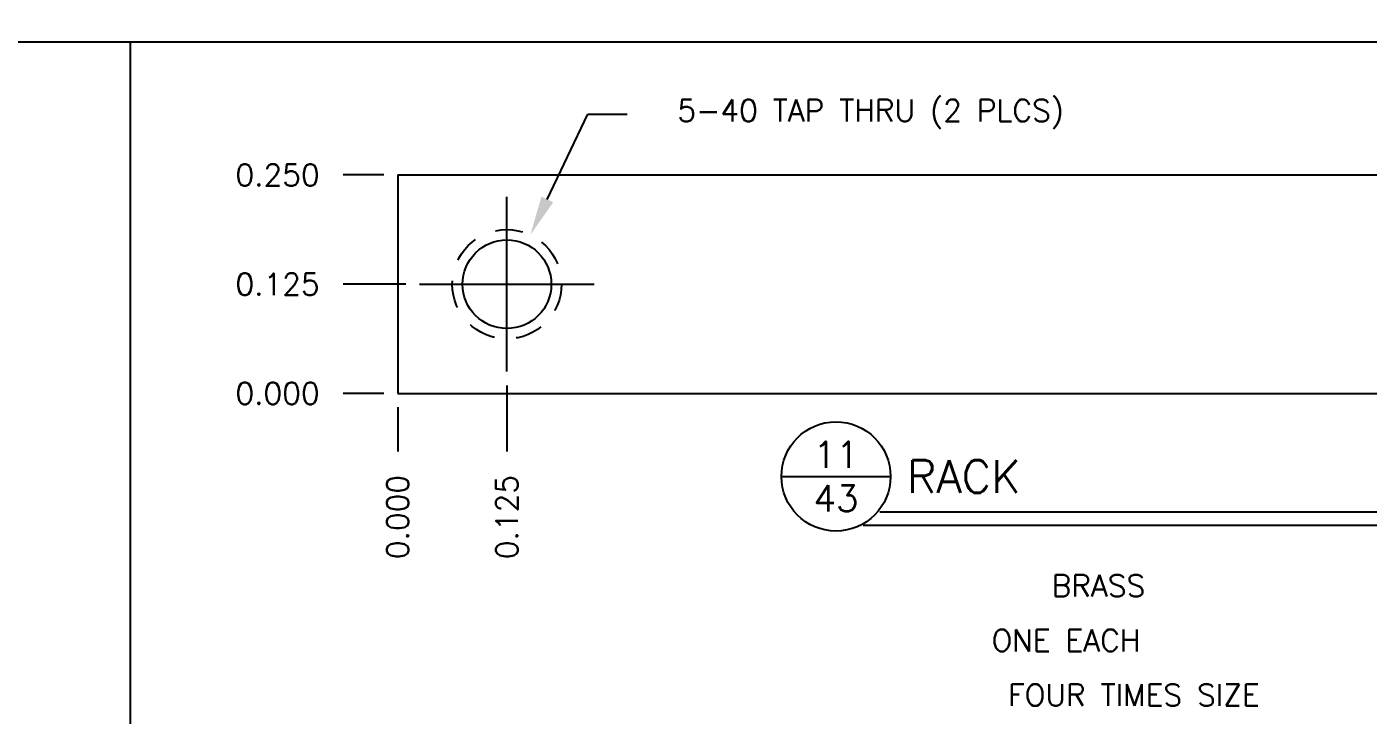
# Model space of a CAD drawing. Extents: x 0 to 33, y 0 to 21.2.
# Drawn here: x 18.62 to 24.76, y 17.92 to 21.07 of the extents above; entities that cross this region are included whole.
import ezdxf
from ezdxf.enums import TextEntityAlignment as Align

# ---------------------------------------------------------------- set-up
doc = ezdxf.new("R2010")
doc.units = 0
doc.header["$MEASUREMENT"] = 0
doc.linetypes.add('HIDDEN2', pattern=[0.1875, 0.125, -0.0625])
doc.layers.get('0').update_dxf_attribs({"linetype": 'CONTINUOUS'})
doc.layers.get('DEFPOINTS').update_dxf_attribs({"linetype": 'CONTINUOUS'})
for name, color, linetype in [('BORDER', 5, 'CONTINUOUS'), ('DIM', 1, 'CONTINUOUS'), ('NFHIDDEN', 6, 'HIDDEN2'), ('OBJECT', 3, 'CONTINUOUS'), ('TEXT', 1, 'CONTINUOUS')]:
    doc.layers.add(name, color=color, linetype=linetype)
doc.styles.add('ROMANS', font='romans')
doc.styles.add('SIMPLEX', font='romans')
doc.dimstyles.new('STANDARD$2', dxfattribs={"dimtxt": 0.1, "dimasz": 0.18, "dimexe": 0.18, "dimexo": 0.063, "dimgap": 0.1, "dimtad": 0, "dimtih": 1, "dimtoh": 1, "dimdec": 0, "dimzin": 0, "dimdsep": 46, "dimtxsty": 'SIMPLEX', "dimcen": 0.1, "dimclrd": 1, "dimclre": 1, "dimclrt": 1, "dimadec": 0, "dimazin": 0, "dimtfac": 0.8, "dimtdec": 0, "dimtofl": 0, "dimtmove": 0, "dimatfit": 0, "dimfxl": 1, "dimtolj": 1, "dimtzin": 0, "dimarcsym": 0})
doc.dimstyles.new('STANDARD$3', dxfattribs={"dimtxt": 0.1, "dimasz": 0.18, "dimexe": 0.18, "dimexo": 0.063, "dimgap": 0.1, "dimtad": 0, "dimtih": 1, "dimtoh": 1, "dimdec": 3, "dimzin": 0, "dimdsep": 46, "dimtxsty": 'SIMPLEX', "dimcen": 0.1, "dimclrd": 1, "dimclre": 1, "dimclrt": 1, "dimadec": 0, "dimazin": 0, "dimtfac": 0.8, "dimtdec": 3, "dimtofl": 0, "dimtmove": 0, "dimatfit": 0, "dimfxl": 1, "dimtolj": 1, "dimtzin": 0, "dimarcsym": 0})
doc.dimstyles.new('STANDARD$6', dxfattribs={"dimtxt": 0.1, "dimasz": 0.18, "dimexe": 0.18, "dimexo": 0.063, "dimgap": 0.1, "dimtad": 0, "dimtih": 1, "dimtoh": 1, "dimdec": 3, "dimzin": 0, "dimdsep": 46, "dimtxsty": 'SIMPLEX', "dimcen": 0.1, "dimclrd": 1, "dimclre": 1, "dimclrt": 1, "dimadec": 0, "dimazin": 0, "dimtfac": 0.8, "dimtdec": 0, "dimtofl": 0, "dimtmove": 0, "dimatfit": 3, "dimfxl": 1, "dimtolj": 1, "dimtzin": 0, "dimarcsym": 0})

# ---------------------------------------------------------------- blocks, each defined once
blk = doc.blocks.new('*D1')
at = {"color": 1, "linetype": 'ByBlock', "transparency": 16777216}
blk.add_line((13.5317, 25.7877), (13.0851, 26.7454), dxfattribs=at)
for start, end in [(125.99236, 135.18089), (157.31862, 169.00764)]:
    blk.add_arc((13.5583, 25.7306), 0.9397, start, end, dxfattribs=at)
for points in [[(12.9909, 26.5168), (13.0213, 26.4651), (13.1612, 26.5823)], [(12.6657, 25.9069), (12.606, 25.9127), (12.6186, 25.7306)]]:
    blk.add_solid(points, dxfattribs=at)
at = {"layer": 'DEFPOINTS', "color": 0, "linetype": 'ByBlock', "transparency": 16777216}
for p in [(12.685, 26.0776), (4.3246, 25.7306), (16.7646, 25.7306), (13.8855, 25.029), (14.0246, 24.7306)]:
    blk.add_point(p, dxfattribs=at)
at = {"color": 1, "linetype": 'ByBlock', "transparency": 16777216, "insert": (12.7706, 26.243), "char_height": 0.1, "attachment_point": 5, "style": 'SIMPLEX'}
blk.add_mtext('\\A1;65°', dxfattribs=at)
blk = doc.blocks.new('*D2')
at = {"color": 1, "linetype": 'ByBlock', "transparency": 16777216}
blk.add_line((14.413, 25.7822), (15.02, 26.6492), dxfattribs=at)
for start, end in [(38.27888, 44.02701), (10.97299, 17.50482)]:
    blk.add_arc((14.3768, 25.7306), 0.9413, start, end, dxfattribs=at)
for points in [[(15.0342, 26.362), (15.0731, 26.4077), (14.9167, 26.5017)], [(15.3308, 25.9127), (15.2711, 25.9069), (15.3181, 25.7306)]]:
    blk.add_solid(points, dxfattribs=at)
at = {"layer": 'DEFPOINTS', "color": 0, "linetype": 'ByBlock', "transparency": 16777216}
for p in [(15.1319, 26.2927), (3.9766, 25.7306), (16.4166, 25.7306), (13.8855, 25.029), (13.6766, 24.7306)]:
    blk.add_point(p, dxfattribs=at)
at = {"color": 1, "linetype": 'ByBlock', "transparency": 16777216, "insert": (15.2126, 26.1638), "char_height": 0.1, "attachment_point": 5, "style": 'SIMPLEX'}
blk.add_mtext('\\A1;55°', dxfattribs=at)
blk = doc.blocks.new('*D20')
at = {"color": 1, "linetype": 'ByBlock', "transparency": 16777216}
blk.add_line((16.7646, 27.2486), (16.7646, 27.0456), dxfattribs=at)
at = {"layer": 'DEFPOINTS', "color": 0, "linetype": 'ByBlock', "transparency": 16777216}
for p in [(4.3246, 27.3116), (16.7646, 27.3116), (16.7646, 27.0456)]:
    blk.add_point(p, dxfattribs=at)
at = {"color": 1, "linetype": 'ByBlock', "transparency": 16777216, "insert": (16.7646, 26.7456), "char_height": 0.1, "attachment_point": 5, "rotation": 90, "style": 'SIMPLEX'}
blk.add_mtext('\\A1;3.110', dxfattribs=at)
blk = doc.blocks.new('*D48')
at = {"color": 1, "linetype": 'ByBlock', "transparency": 16777216}
for p, q in [((5.0096, 28.1997), (5.1957, 28.59)), ((5.1957, 28.59), (5.3757, 28.59)), ((4.8246, 27.7116), (4.8246, 27.9116)), ((4.7246, 27.8116), (4.9246, 27.8116))]:
    blk.add_line(p, q, dxfattribs=at)
blk.add_solid([(4.9825, 28.2126), (5.0367, 28.1868), (4.9322, 28.0372)], dxfattribs=at)
at = {"layer": 'DEFPOINTS', "color": 0, "linetype": 'ByBlock', "transparency": 16777216}
for p in [(4.9322, 28.0372), (4.717, 27.5859)]:
    blk.add_point(p, dxfattribs=at)
at = {"color": 1, "linetype": 'ByBlock', "transparency": 16777216, "insert": (6.49, 28.59), "char_height": 0.1, "attachment_point": 5, "style": 'SIMPLEX'}
blk.add_mtext('\\A1;{5-40 TAP THRU (2 PLCS)}', dxfattribs=at)
blk = doc.blocks.new('*D49')
at = {"color": 1, "linetype": 'ByBlock', "transparency": 16777216}
blk.add_line((10.5446, 27.3486), (10.5446, 27.0456), dxfattribs=at)
at = {"layer": 'DEFPOINTS', "color": 0, "linetype": 'ByBlock', "transparency": 16777216}
for p in [(10.5446, 27.4116), (4.3246, 27.3116), (10.5446, 27.0456)]:
    blk.add_point(p, dxfattribs=at)
at = {"color": 1, "linetype": 'ByBlock', "transparency": 16777216, "insert": (10.5446, 26.7456), "char_height": 0.1, "attachment_point": 5, "rotation": 90, "style": 'SIMPLEX'}
blk.add_mtext('\\A1;1.555', dxfattribs=at)
blk = doc.blocks.new('*D50')
at = {"color": 1, "linetype": 'ByBlock', "transparency": 16777216}
blk.add_line((4.8246, 27.3486), (4.8246, 27.0456), dxfattribs=at)
at = {"layer": 'DEFPOINTS', "color": 0, "linetype": 'ByBlock', "transparency": 16777216}
for p in [(4.8246, 27.4116), (4.3246, 27.3116), (4.8246, 27.0456)]:
    blk.add_point(p, dxfattribs=at)
at = {"color": 1, "linetype": 'ByBlock', "transparency": 16777216, "insert": (4.8246, 26.7456), "char_height": 0.1, "attachment_point": 5, "rotation": 90, "style": 'SIMPLEX'}
blk.add_mtext('\\A1;0.125', dxfattribs=at)
blk = doc.blocks.new('*D51')
at = {"color": 1, "linetype": 'ByBlock', "transparency": 16777216}
blk.add_line((4.2616, 28.3116), (4.0746, 28.3116), dxfattribs=at)
at = {"layer": 'DEFPOINTS', "color": 0, "linetype": 'ByBlock', "transparency": 16777216}
for p in [(4.0746, 28.3116), (4.3246, 28.3116), (4.3246, 27.3116)]:
    blk.add_point(p, dxfattribs=at)
at = {"color": 1, "linetype": 'ByBlock', "transparency": 16777216, "insert": (3.7746, 28.3116), "char_height": 0.1, "attachment_point": 5, "style": 'SIMPLEX'}
blk.add_mtext('\\A1;0.250', dxfattribs=at)
blk = doc.blocks.new('*D52')
at = {"color": 1, "linetype": 'ByBlock', "transparency": 16777216}
blk.add_line((4.3616, 27.8116), (4.0746, 27.8116), dxfattribs=at)
at = {"layer": 'DEFPOINTS', "color": 0, "linetype": 'ByBlock', "transparency": 16777216}
for p in [(4.0746, 27.8116), (4.4246, 27.8116), (4.3246, 27.3116)]:
    blk.add_point(p, dxfattribs=at)
at = {"color": 1, "linetype": 'ByBlock', "transparency": 16777216, "insert": (3.7746, 27.8116), "char_height": 0.1, "attachment_point": 5, "style": 'SIMPLEX'}
blk.add_mtext('\\A1;0.125', dxfattribs=at)
blk = doc.blocks.new('*D53')
at = {"color": 1, "linetype": 'ByBlock', "transparency": 16777216}
blk.add_line((4.3246, 27.2486), (4.3246, 27.0456), dxfattribs=at)
at = {"layer": 'DEFPOINTS', "color": 0, "linetype": 'ByBlock', "transparency": 16777216}
for p in [(4.3246, 27.3116), (4.3246, 27.3116), (4.3246, 27.0456)]:
    blk.add_point(p, dxfattribs=at)
at = {"color": 1, "linetype": 'ByBlock', "transparency": 16777216, "insert": (4.3246, 26.7456), "char_height": 0.1, "attachment_point": 5, "rotation": 90, "style": 'SIMPLEX'}
blk.add_mtext('\\A1;0.000', dxfattribs=at)
blk = doc.blocks.new('*D54')
at = {"color": 1, "linetype": 'ByBlock', "transparency": 16777216}
blk.add_line((4.2616, 27.3116), (4.0746, 27.3116), dxfattribs=at)
at = {"layer": 'DEFPOINTS', "color": 0, "linetype": 'ByBlock', "transparency": 16777216}
for p in [(4.0746, 27.3116), (4.3246, 27.3116), (4.3246, 27.3116)]:
    blk.add_point(p, dxfattribs=at)
at = {"color": 1, "linetype": 'ByBlock', "transparency": 16777216, "insert": (3.7746, 27.3116), "char_height": 0.1, "attachment_point": 5, "style": 'SIMPLEX'}
blk.add_mtext('\\A1;0.000', dxfattribs=at)
blk = doc.blocks.new('P-TITLE')
at = {"layer": 'OBJECT'}
for p, q in [((-1.5625, -0.6375), (-1.0625, -0.6375)), ((-1.1125, -0.8), (1.3875, -0.8)), ((1.3875, -0.8625), (-1.1875, -0.8625))]:
    blk.add_line(p, q, dxfattribs=at)
blk.add_circle((-1.3125, -0.6375), 0.25, dxfattribs=at)
at = {"layer": 'OBJECT', "style": 'ROMANS'}
for tag, p in [('NO.', (-1.3125, -0.5375)), ('PAGE', (-1.3125, -0.7375))]:
    blk.add_attdef(tag, text='', height=0.12, dxfattribs=at).set_placement(p, align=Align.MIDDLE)
for tag, p, height in [('DESCRIPTION', (-0.9875, -0.7125), 0.15), ('MATERIAL', (-0.325, -1.1875), 0.1), ('#_REQUIRED', (-0.6, -1.438), 0.1), ('SCALE', (-0.525, -1.6875), 0.1)]:
    blk.add_attdef(tag, p, '', height=height, dxfattribs=at)
at = {"layer": 'OBJECT', "style": 'ROMANS', "flags": 2}
for tag, p in [('MATERIAL:', (-1.1625, -1.1875)), ('REQD:', (-1.1625, -1.4375)), ('SCALE:', (-1.1625, -1.6875))]:
    blk.add_attdef(tag, p, '', height=0.1, dxfattribs=at)

msp = doc.modelspace()

# ---------------------------------------------------------------- linework, layer by layer
at = {"layer": 'BORDER'}
msp.add_line((19.0951, 15.516), (19.0951, 21), dxfattribs=at)
msp.add_lwpolyline([(0, 0), (0, 21), (33, 21), (33, 0)], close=True, dxfattribs=at)
at = {"layer": 'DIM', "color": 1, "linetype": 'Continuous'}
for p, q in [((20.8186, 19.491), (20.8186, 20.291)), ((20.4186, 19.891), (21.2186, 19.891))]:
    msp.add_line(p, q, dxfattribs=at)
at = {"layer": 'NFHIDDEN'}
msp.add_circle((20.8186, 19.891), 0.25, dxfattribs=at)
at = {"layer": 'OBJECT'}
for p, q in [((20.3186, 20.391), (32.7586, 20.391)), ((20.3186, 20.391), (20.3186, 19.391)), ((20.3186, 19.391), (32.7586, 19.391))]:
    msp.add_line(p, q, dxfattribs=at)
msp.add_circle((20.8186, 19.891), 0.203, dxfattribs=at)

# ---------------------------------------------------------------- block references
at = {"layer": 'BORDER'}
ref = msp.add_blockref('P-TITLE', (23.6378, 19.6485), dxfattribs=at)
ref.add_attrib('SCALE', 'FOUR TIMES SIZE', (23.1128, 17.961), dxfattribs={"layer": 'TEXT', "height": 0.1, "style": 'ROMANS'})
ref.add_attrib('#_REQUIRED', 'ONE EACH', (23.0378, 18.2105), dxfattribs={"layer": 'TEXT', "height": 0.1, "style": 'ROMANS'})
ref.add_attrib('MATERIAL', 'BRASS', (23.3128, 18.461), dxfattribs={"layer": 'TEXT', "height": 0.1, "style": 'ROMANS'})
ref.add_attrib('NO.', '11', dxfattribs={"layer": 'TEXT', "height": 0.12, "style": 'ROMANS'}).set_placement((22.3253, 19.111), align=Align.MIDDLE)
ref.add_attrib('DESCRIPTION', 'RACK', (22.6503, 18.936), dxfattribs={"layer": 'OBJECT', "height": 0.15, "style": 'ROMANS'})
ref.add_attrib('PAGE', '43', dxfattribs={"layer": 'TEXT', "height": 0.12, "style": 'ROMANS'}).set_placement((22.3253, 18.911), align=Align.MIDDLE)

# ---------------------------------------------------------------- dimensions: what is measured, and where the dimension line sits
for base, line1, line2, picture, middle in [((28.7646, 18.3224), ((20.3186, 17.8101), (32.7586, 17.8101)), ((30.0186, 16.8101), (29.8795, 17.1084)), '*D1', (28.7646, 18.3224)), ((31.2065, 18.2432), ((19.9706, 17.8101), (32.4106, 17.8101)), ((29.6706, 16.8101), (29.8795, 17.1084)), '*D2', (31.2065, 18.2432))]:
    dim = msp.add_angular_dim_2l(base=base, line1=line1, line2=line2, dimstyle='STANDARD$2', dxfattribs=at)
    dim.commit()
    dim.dimension.update_dxf_attribs({"geometry": picture, "text_midpoint": middle, "dimtype": 162, "insert": (15.994, -7.9205)})
at = {"layer": 'DIM'}
dim = msp.add_diameter_dim_2p(p1=(20.711, 19.6653), p2=(20.9262, 20.1167), text='{5-40 TAP THRU (2 PLCS)}', dimstyle='STANDARD$3', override={"dimlfac": 0.25}, dxfattribs=at)
dim.commit()
dim.dimension.update_dxf_attribs({"geometry": '*D48', "text_midpoint": (22.4839, 20.6695), "dimtype": 163, "insert": (15.994, -7.9205)})
for feature_location, offset, dtype, origin, picture, middle, set_off in [((20.3186, 20.391), (-0.25, 0), 0, (20.3186, 19.391), '*D51', (19.7686, 20.391), (15.994, -7.9205)), ((20.4186, 19.891), (-0.35, 0), 0, (20.3186, 19.391), '*D52', (19.7686, 19.891), (15.994, -7.9205)), ((26.5386, 19.491), (0, -0.366), 1, (20.3186, 19.391), '*D49', (26.5386, 18.825), (15.994, -7.9205)), ((20.8186, 19.491), (0, -0.366), 1, (20.3186, 19.391), '*D50', (20.8186, 18.825), (15.994, -7.9205)), ((20.318582485, 19.3910117484), (-0.25, 0), 0, (20.318582485, 19.3910117484), '*D54', (19.768582485, 19.3910117484), (15.9939727713, -7.9205448558)), ((20.318582485, 19.3910117484), (0, -0.266), 1, (20.318582485, 19.3910117484), '*D53', (20.318582485, 18.8250117484), (15.9939727713, -7.9205448558)), ((32.7586, 19.391), (0, -0.266), 1, (20.3186, 19.391), '*D20', (32.7586, 18.825), (15.994, -7.9205))]:
    dim = msp.add_ordinate_dim(feature_location=feature_location, offset=offset, dtype=dtype, origin=origin, dimstyle='STANDARD$6', override={"dimlfac": 0.25}, dxfattribs=at)
    dim.commit()
    dim.dimension.update_dxf_attribs({"geometry": picture, "text_midpoint": middle, "insert": set_off})

doc.saveas('drawing.dxf')
